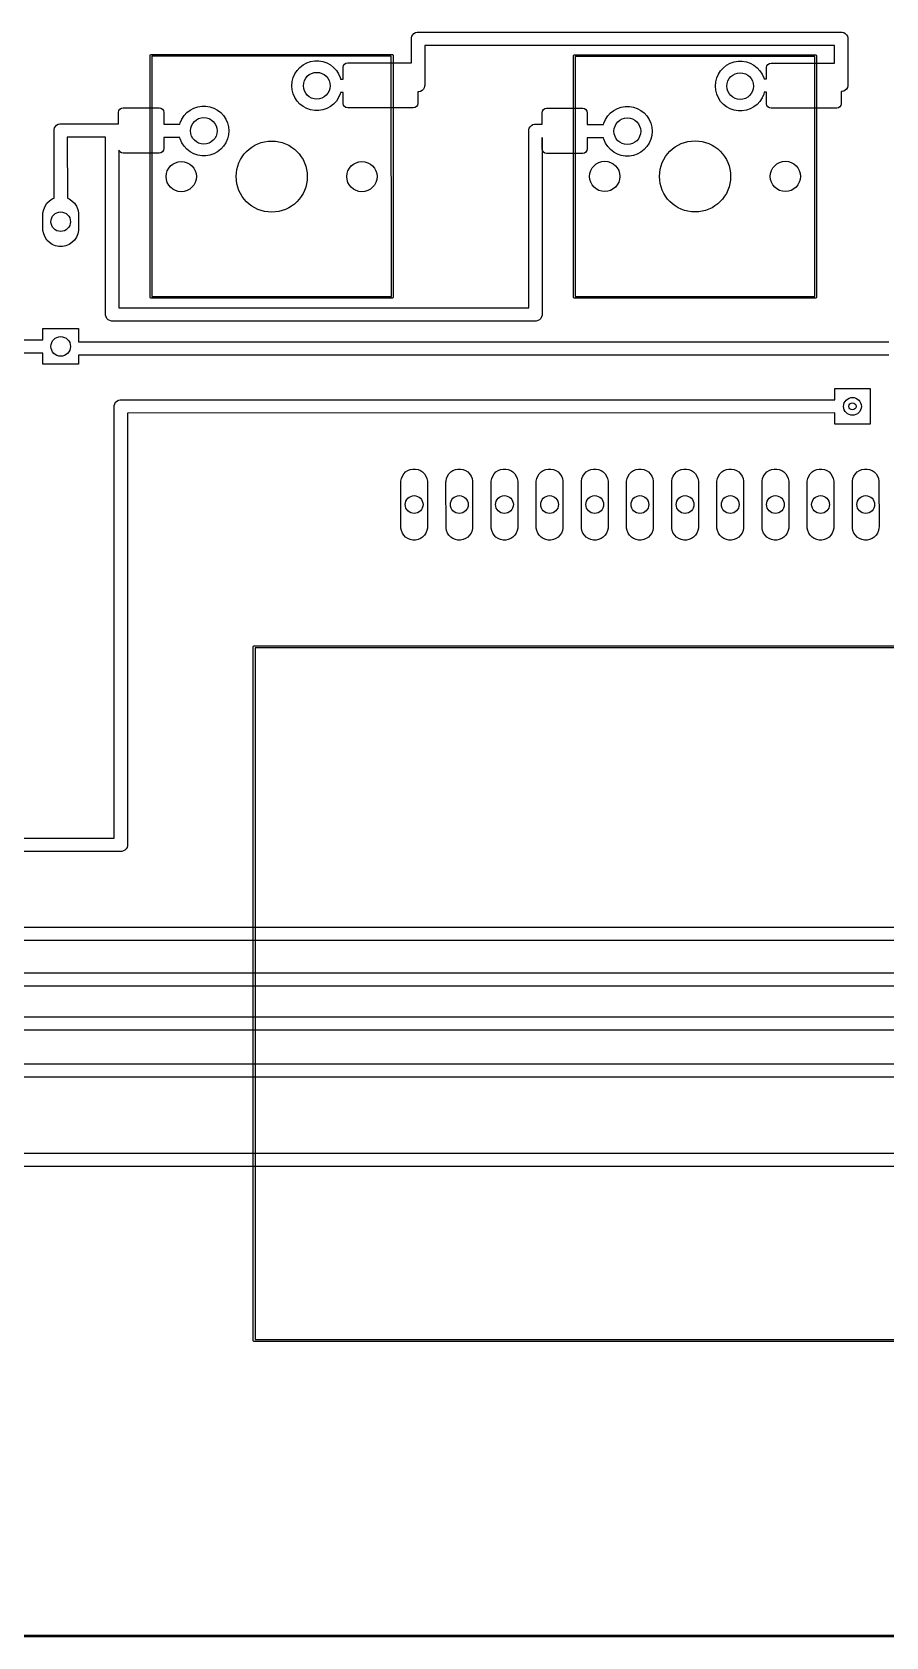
# Model space of a CAD drawing. Extents: x 12 to 499, y -206 to -17.
# Drawn here: x 197.7 to 245.7, y -206.3 to -116.1 of the extents above; entities that cross this region are included whole.
import ezdxf

# ---------------------------------------------------------------- set-up
doc = ezdxf.new("R2010")
doc.units = 0
doc.layers.add('BLACK', color=7, linetype='CONTINUOUS')

msp = doc.modelspace()

# ---------------------------------------------------------------- linework, layer by layer
at = {"layer": 'BLACK', "linetype": 'CONTINUOUS'}
for p, q in [((219.034266, -116.441053), (219.059603, -116.346494)), ((219.059603, -116.346494), (219.10855, -116.261714)), ((219.10855, -116.261714), (219.177772, -116.192492)), ((219.177772, -116.192492), (219.262552, -116.143545)), ((219.262552, -116.143545), (219.357111, -116.118208)), ((219.357111, -116.118208), (243.206058, -116.115)), ((243.206058, -116.115), (243.255005, -116.118208)), ((243.255005, -116.118208), (243.349564, -116.143545)), ((243.349564, -116.143545), (243.434344, -116.192492)), ((243.434344, -116.192492), (243.503566, -116.261714)), ((243.503566, -116.261714), (243.552513, -116.346494)), ((243.552513, -116.346494), (243.57785, -116.441053)), ((219.031058, -116.49), (219.034266, -116.441053)), ((219.032977, -117.835004), (219.031058, -116.49)), ((242.831508, -116.861848), (219.778454, -116.864949)), ((219.778454, -116.864949), (219.781058, -118.69)), ((242.832711, -117.855004), (242.831508, -116.861848)), ((243.57785, -116.441053), (243.581058, -119.09)), ((204.3323, -117.425004), (204.336106, -117.40587)), ((204.336106, -131.044138), (204.3323, -117.425004)), ((204.336106, -117.40587), (204.363166, -117.37881)), ((204.363166, -117.37881), (217.9523, -117.375004)), ((217.902312, -117.471217), (204.428513, -117.474991)), ((204.428513, -117.474991), (204.432287, -130.97879)), ((212.602503, -118.270106), (212.759106, -118.099991)), ((212.759106, -118.099991), (212.941573, -117.957971)), ((212.941573, -117.957971), (213.144926, -117.847921)), ((213.144926, -117.847921), (213.36362, -117.772844)), ((213.36362, -117.772844), (213.591689, -117.734786)), ((213.591689, -117.734786), (213.822911, -117.734786)), ((213.822911, -117.734786), (214.05098, -117.772844)), ((214.05098, -117.772844), (214.269674, -117.847921)), ((214.269674, -117.847921), (214.473027, -117.957971)), ((214.473027, -117.957971), (214.655494, -118.099991)), ((214.655494, -118.099991), (214.812097, -118.270106)), ((215.1933, -118.089004), (215.212635, -117.991802)), ((215.1933, -118.756847), (215.1933, -118.089004)), ((215.212635, -117.991802), (215.267695, -117.909399)), ((215.267695, -117.909399), (215.350098, -117.854339)), ((215.350098, -117.854339), (215.4473, -117.835004)), ((215.4473, -117.835004), (219.032977, -117.835004)), ((217.906086, -130.975016), (217.902312, -117.471217)), ((217.9523, -117.375004), (217.971434, -117.37881)), ((217.971434, -117.37881), (217.998494, -117.40587)), ((217.998494, -117.40587), (218.0023, -131.025004)), ((228.1523, -117.445004), (228.156106, -117.42587)), ((228.156106, -131.044138), (228.1523, -117.445004)), ((228.156106, -117.42587), (228.183166, -117.39881)), ((228.183166, -117.39881), (241.7723, -117.395004)), ((241.722312, -117.491217), (228.248513, -117.494991)), ((228.248513, -117.494991), (228.252287, -130.97879)), ((236.422503, -118.290106), (236.579106, -118.119991)), ((236.579106, -118.119991), (236.761573, -117.977971)), ((236.761573, -117.977971), (236.964926, -117.867921)), ((236.964926, -117.867921), (237.18362, -117.792844)), ((237.18362, -117.792844), (237.411689, -117.754786)), ((237.411689, -117.754786), (237.642911, -117.754786)), ((237.642911, -117.754786), (237.87098, -117.792844)), ((237.87098, -117.792844), (238.089674, -117.867921)), ((238.089674, -117.867921), (238.293027, -117.977971)), ((238.293027, -117.977971), (238.475494, -118.119991)), ((238.475494, -118.119991), (238.632097, -118.290106)), ((239.0133, -118.109004), (239.032635, -118.011802)), ((239.0133, -118.75187), (239.0133, -118.109004)), ((239.032635, -118.011802), (239.087695, -117.929399)), ((239.087695, -117.929399), (239.170098, -117.874339)), ((239.170098, -117.874339), (239.2673, -117.855004)), ((239.2673, -117.855004), (242.832711, -117.855004)), ((241.726086, -130.975016), (241.722312, -117.491217)), ((241.7723, -117.395004), (241.791434, -117.39881)), ((241.791434, -117.39881), (241.818494, -117.42587)), ((241.818494, -117.42587), (241.8223, -131.025004)), ((212.3073, -119.130004), (212.326394, -118.899572)), ((212.326394, -118.899572), (212.383156, -118.675425)), ((212.383156, -118.675425), (212.476037, -118.463678)), ((212.476037, -118.463678), (212.602503, -118.270106)), ((214.812097, -118.270106), (214.938563, -118.463678)), ((214.938563, -118.463678), (215.031444, -118.675425)), ((215.031444, -118.675425), (215.052094, -118.756973)), ((215.052094, -118.756973), (215.1933, -118.756847)), ((219.781058, -119.105004), (219.77785, -119.153951)), ((219.781058, -118.69), (219.778462, -118.729604)), ((219.778462, -118.729604), (219.781058, -119.105004)), ((236.1273, -119.150004), (236.146394, -118.919572)), ((236.146394, -118.919572), (236.203156, -118.695425)), ((236.203156, -118.695425), (236.296037, -118.483678)), ((236.296037, -118.483678), (236.422503, -118.290106)), ((238.632097, -118.290106), (238.758563, -118.483678)), ((238.758563, -118.483678), (238.851444, -118.695425)), ((238.851444, -118.695425), (238.865771, -118.752001)), ((238.865771, -118.752001), (239.0133, -118.75187)), ((243.581058, -119.09), (243.57785, -119.138947)), ((212.326394, -119.360436), (212.3073, -119.130004)), ((212.383156, -119.584583), (212.326394, -119.360436)), ((212.476037, -119.79633), (212.383156, -119.584583)), ((212.602503, -119.989902), (212.476037, -119.79633)), ((212.759106, -120.160017), (212.602503, -119.989902)), ((214.812097, -119.989902), (214.655494, -120.160017)), ((214.938563, -119.79633), (214.812097, -119.989902)), ((215.031444, -119.584583), (214.938563, -119.79633)), ((215.051898, -119.503809), (215.031444, -119.584583)), ((215.1933, -119.503683), (215.051898, -119.503809)), ((215.1933, -120.121004), (215.1933, -119.503683)), ((219.455005, -119.476796), (219.3933, -119.476796)), ((219.3933, -119.476796), (219.3933, -120.121004)), ((219.549564, -119.451459), (219.455005, -119.476796)), ((219.634344, -119.402512), (219.549564, -119.451459)), ((219.703566, -119.33329), (219.634344, -119.402512)), ((219.752513, -119.24851), (219.703566, -119.33329)), ((219.77785, -119.153951), (219.752513, -119.24851)), ((236.146394, -119.380436), (236.1273, -119.150004)), ((236.203156, -119.604583), (236.146394, -119.380436)), ((236.296037, -119.81633), (236.203156, -119.604583)), ((236.422503, -120.009902), (236.296037, -119.81633)), ((236.579106, -120.180017), (236.422503, -120.009902)), ((238.632097, -120.009902), (238.475494, -120.180017)), ((238.758563, -119.81633), (238.632097, -120.009902)), ((238.851444, -119.604583), (238.758563, -119.81633)), ((238.878225, -119.498825), (238.851444, -119.604583)), ((239.0133, -119.498705), (238.878225, -119.498825)), ((239.0133, -120.141004), (239.0133, -119.498705)), ((243.255005, -119.461792), (243.2133, -119.461854)), ((243.2133, -119.461854), (243.2133, -120.141004)), ((243.349564, -119.436455), (243.255005, -119.461792)), ((243.434344, -119.387508), (243.349564, -119.436455)), ((243.503566, -119.318286), (243.434344, -119.387508)), ((243.552513, -119.233506), (243.503566, -119.318286)), ((243.57785, -119.138947), (243.552513, -119.233506)), ((202.5613, -120.629004), (202.580635, -120.531802)), ((202.5613, -121.272437), (202.5613, -120.629004)), ((202.580635, -120.531802), (202.635695, -120.449399)), ((202.635695, -120.449399), (202.718098, -120.394339)), ((202.718098, -120.394339), (202.8153, -120.375004)), ((202.8153, -120.375004), (204.8473, -120.375004)), ((204.8473, -120.375004), (204.944502, -120.394339)), ((204.944502, -120.394339), (205.026905, -120.449399)), ((205.026905, -120.449399), (205.081965, -120.531802)), ((205.081965, -120.531802), (205.1013, -120.629004)), ((205.1013, -120.629004), (205.1013, -121.297042)), ((206.126037, -121.003678), (206.252503, -120.810106)), ((206.252503, -120.810106), (206.409106, -120.639991)), ((206.409106, -120.639991), (206.591573, -120.497971)), ((206.591573, -120.497971), (206.794926, -120.387921)), ((206.794926, -120.387921), (207.01362, -120.312844)), ((207.01362, -120.312844), (207.241689, -120.274786)), ((207.241689, -120.274786), (207.472911, -120.274786)), ((207.472911, -120.274786), (207.70098, -120.312844)), ((207.70098, -120.312844), (207.919674, -120.387921)), ((207.919674, -120.387921), (208.123027, -120.497971)), ((208.123027, -120.497971), (208.305494, -120.639991)), ((208.305494, -120.639991), (208.462097, -120.810106)), ((208.462097, -120.810106), (208.588563, -121.003678)), ((212.941573, -120.302037), (212.759106, -120.160017)), ((213.144926, -120.412087), (212.941573, -120.302037)), ((213.36362, -120.487164), (213.144926, -120.412087)), ((213.591689, -120.525222), (213.36362, -120.487164)), ((213.822911, -120.525222), (213.591689, -120.525222)), ((214.05098, -120.487164), (213.822911, -120.525222)), ((214.269674, -120.412087), (214.05098, -120.487164)), ((214.473027, -120.302037), (214.269674, -120.412087)), ((214.655494, -120.160017), (214.473027, -120.302037)), ((215.212635, -120.218206), (215.1933, -120.121004)), ((215.267695, -120.300609), (215.212635, -120.218206)), ((215.350098, -120.355669), (215.267695, -120.300609)), ((215.4473, -120.375004), (215.350098, -120.355669)), ((219.1393, -120.375004), (215.4473, -120.375004)), ((219.236502, -120.355669), (219.1393, -120.375004)), ((219.318905, -120.300609), (219.236502, -120.355669)), ((219.373965, -120.218206), (219.318905, -120.300609)), ((219.3933, -120.121004), (219.373965, -120.218206)), ((226.3813, -120.649004), (226.400635, -120.551802)), ((226.3813, -121.292408), (226.3813, -120.649004)), ((226.400635, -120.551802), (226.455695, -120.469399)), ((226.455695, -120.469399), (226.538098, -120.414339)), ((226.538098, -120.414339), (226.6353, -120.395004)), ((226.6353, -120.395004), (228.6673, -120.395004)), ((228.6673, -120.395004), (228.764502, -120.414339)), ((228.764502, -120.414339), (228.846905, -120.469399)), ((228.846905, -120.469399), (228.901965, -120.551802)), ((228.901965, -120.551802), (228.9213, -120.649004)), ((228.9213, -120.649004), (228.9213, -121.317028)), ((229.946037, -121.023678), (230.072503, -120.830106)), ((230.072503, -120.830106), (230.229106, -120.659991)), ((230.229106, -120.659991), (230.411573, -120.517971)), ((230.411573, -120.517971), (230.614926, -120.407921)), ((230.614926, -120.407921), (230.83362, -120.332844)), ((230.83362, -120.332844), (231.061689, -120.294786)), ((231.061689, -120.294786), (231.292911, -120.294786)), ((231.292911, -120.294786), (231.52098, -120.332844)), ((231.52098, -120.332844), (231.739674, -120.407921)), ((231.739674, -120.407921), (231.943027, -120.517971)), ((231.943027, -120.517971), (232.125494, -120.659991)), ((232.125494, -120.659991), (232.282097, -120.830106)), ((232.282097, -120.830106), (232.408563, -121.023678)), ((236.761573, -120.322037), (236.579106, -120.180017)), ((236.964926, -120.432087), (236.761573, -120.322037)), ((237.18362, -120.507164), (236.964926, -120.432087)), ((237.411689, -120.545222), (237.18362, -120.507164)), ((237.642911, -120.545222), (237.411689, -120.545222)), ((237.87098, -120.507164), (237.642911, -120.545222)), ((238.089674, -120.432087), (237.87098, -120.507164)), ((238.293027, -120.322037), (238.089674, -120.432087)), ((238.475494, -120.180017), (238.293027, -120.322037)), ((239.032635, -120.238206), (239.0133, -120.141004)), ((239.087695, -120.320609), (239.032635, -120.238206)), ((239.170098, -120.375669), (239.087695, -120.320609)), ((239.2673, -120.395004), (239.170098, -120.375669)), ((242.9593, -120.395004), (239.2673, -120.395004)), ((243.056502, -120.375669), (242.9593, -120.395004)), ((243.138905, -120.320609), (243.056502, -120.375669)), ((243.193965, -120.238206), (243.138905, -120.320609)), ((243.2133, -120.141004), (243.193965, -120.238206)), ((198.931058, -121.645004), (198.934266, -121.596057)), ((198.933416, -125.452173), (198.931058, -121.645004)), ((198.934266, -121.596057), (198.959603, -121.501498)), ((198.959603, -121.501498), (199.00855, -121.416718)), ((199.00855, -121.416718), (199.077772, -121.347496)), ((199.077772, -121.347496), (199.162552, -121.298549)), ((199.162552, -121.298549), (199.257111, -121.273212)), ((199.257111, -121.273212), (202.206058, -121.270004)), ((202.206058, -121.270004), (202.252224, -121.273029)), ((202.252224, -121.273029), (202.5613, -121.272437)), ((205.1013, -121.297042), (206.012696, -121.296219)), ((206.012696, -121.296219), (206.033156, -121.215425)), ((206.033156, -121.215425), (206.126037, -121.003678)), ((208.588563, -121.003678), (208.681444, -121.215425)), ((208.681444, -121.215425), (208.738206, -121.439572)), ((208.738206, -121.439572), (208.7573, -121.670004)), ((208.7573, -121.670004), (208.738206, -121.900436)), ((225.631058, -121.665004), (225.634266, -121.616057)), ((225.634134, -131.61505), (225.631058, -121.665004)), ((225.634266, -121.616057), (225.659603, -121.521498)), ((225.659603, -121.521498), (225.70855, -121.436718)), ((225.70855, -121.436718), (225.777772, -121.367496)), ((225.777772, -121.367496), (225.862552, -121.318549)), ((225.862552, -121.318549), (225.957111, -121.293212)), ((225.957111, -121.293212), (226.3813, -121.292408)), ((228.9213, -121.317028), (229.832698, -121.31621)), ((229.832698, -121.31621), (229.853156, -121.235425)), ((229.853156, -121.235425), (229.946037, -121.023678)), ((232.408563, -121.023678), (232.501444, -121.235425)), ((232.501444, -121.235425), (232.558206, -121.459572)), ((232.558206, -121.459572), (232.5773, -121.690004)), ((232.5773, -121.690004), (232.558206, -121.920436)), ((201.831172, -122.017257), (199.678112, -122.019599)), ((199.678112, -122.019599), (199.680238, -125.45281)), ((201.834266, -132.038947), (201.831172, -122.017257)), ((205.1013, -122.661004), (205.081965, -122.758206)), ((206.01251, -122.043055), (205.1013, -122.043878)), ((205.1013, -122.043878), (205.1013, -122.661004)), ((206.033156, -122.124583), (206.01251, -122.043055)), ((206.126037, -122.33633), (206.033156, -122.124583)), ((206.252503, -122.529902), (206.126037, -122.33633)), ((206.409106, -122.700017), (206.252503, -122.529902)), ((206.591573, -122.842037), (206.409106, -122.700017)), ((208.305494, -122.700017), (208.123027, -122.842037)), ((208.462097, -122.529902), (208.305494, -122.700017)), ((208.588563, -122.33633), (208.462097, -122.529902)), ((208.681444, -122.124583), (208.588563, -122.33633)), ((208.738206, -121.900436), (208.681444, -122.124583)), ((226.3813, -122.039293), (226.37798, -122.039299)), ((226.37798, -122.039299), (226.381058, -131.99)), ((226.3813, -122.681004), (226.3813, -122.039293)), ((226.400635, -122.778206), (226.3813, -122.681004)), ((228.9213, -122.681004), (228.901965, -122.778206)), ((229.832508, -122.063046), (228.9213, -122.063864)), ((228.9213, -122.063864), (228.9213, -122.681004)), ((229.853156, -122.144583), (229.832508, -122.063046)), ((229.946037, -122.35633), (229.853156, -122.144583)), ((230.072503, -122.549902), (229.946037, -122.35633)), ((230.229106, -122.720017), (230.072503, -122.549902)), ((232.282097, -122.549902), (232.125494, -122.720017)), ((232.408563, -122.35633), (232.282097, -122.549902)), ((232.501444, -122.144583), (232.408563, -122.35633)), ((232.558206, -121.920436), (232.501444, -122.144583)), ((202.580635, -122.758206), (202.578204, -122.745989)), ((202.578204, -122.745989), (202.580943, -131.61815)), ((202.635695, -122.840609), (202.580635, -122.758206)), ((202.718098, -122.895669), (202.635695, -122.840609)), ((202.8153, -122.915004), (202.718098, -122.895669)), ((204.8473, -122.915004), (202.8153, -122.915004)), ((204.944502, -122.895669), (204.8473, -122.915004)), ((205.026905, -122.840609), (204.944502, -122.895669)), ((205.081965, -122.758206), (205.026905, -122.840609)), ((206.794926, -122.952087), (206.591573, -122.842037)), ((207.01362, -123.027164), (206.794926, -122.952087)), ((207.241689, -123.065222), (207.01362, -123.027164)), ((207.472911, -123.065222), (207.241689, -123.065222)), ((207.70098, -123.027164), (207.472911, -123.065222)), ((207.919674, -122.952087), (207.70098, -123.027164)), ((208.123027, -122.842037), (207.919674, -122.952087)), ((226.455695, -122.860609), (226.400635, -122.778206)), ((226.538098, -122.915669), (226.455695, -122.860609)), ((226.6353, -122.935004), (226.538098, -122.915669)), ((228.6673, -122.935004), (226.6353, -122.935004)), ((228.764502, -122.915669), (228.6673, -122.935004)), ((228.846905, -122.860609), (228.764502, -122.915669)), ((228.901965, -122.778206), (228.846905, -122.860609)), ((230.411573, -122.862037), (230.229106, -122.720017)), ((230.614926, -122.972087), (230.411573, -122.862037)), ((230.83362, -123.047164), (230.614926, -122.972087)), ((231.061689, -123.085222), (230.83362, -123.047164)), ((231.292911, -123.085222), (231.061689, -123.085222)), ((231.52098, -123.047164), (231.292911, -123.085222)), ((231.739674, -122.972087), (231.52098, -123.047164)), ((231.943027, -122.862037), (231.739674, -122.972087)), ((232.125494, -122.720017), (231.943027, -122.862037)), ((198.306058, -126.375), (198.310873, -126.276983)), ((198.310873, -126.276983), (198.349118, -126.084715)), ((198.349118, -126.084715), (198.424137, -125.903603)), ((198.424137, -125.903603), (198.533048, -125.740607)), ((198.533048, -125.740607), (198.671665, -125.60199)), ((198.671665, -125.60199), (198.834661, -125.493079)), ((198.834661, -125.493079), (198.933416, -125.452173)), ((199.680238, -125.45281), (199.777455, -125.493079)), ((199.777455, -125.493079), (199.940451, -125.60199)), ((199.940451, -125.60199), (200.079068, -125.740607)), ((200.079068, -125.740607), (200.187979, -125.903603)), ((200.187979, -125.903603), (200.262998, -126.084715)), ((200.262998, -126.084715), (200.301243, -126.276983)), ((200.301243, -126.276983), (200.306058, -127.175)), ((198.310873, -127.273017), (198.306058, -126.375)), ((200.306058, -127.175), (200.301243, -127.273017)), ((198.349118, -127.465285), (198.310873, -127.273017)), ((198.424137, -127.646397), (198.349118, -127.465285)), ((198.533048, -127.809393), (198.424137, -127.646397)), ((198.671665, -127.94801), (198.533048, -127.809393)), ((198.834661, -128.056921), (198.671665, -127.94801)), ((199.015773, -128.13194), (198.834661, -128.056921)), ((199.208041, -128.170185), (199.015773, -128.13194)), ((199.596343, -128.13194), (199.404075, -128.170185)), ((199.777455, -128.056921), (199.596343, -128.13194)), ((199.940451, -127.94801), (199.777455, -128.056921)), ((200.079068, -127.809393), (199.940451, -127.94801)), ((200.187979, -127.646397), (200.079068, -127.809393)), ((200.262998, -127.465285), (200.187979, -127.646397)), ((200.301243, -127.273017), (200.262998, -127.465285)), ((199.404075, -128.170185), (199.208041, -128.170185)), ((202.580943, -131.61815), (225.634134, -131.61505)), ((204.363166, -131.071198), (204.336106, -131.044138)), ((204.3823, -131.075004), (204.363166, -131.071198)), ((217.971434, -131.071198), (204.3823, -131.075004)), ((204.432287, -130.97879), (217.906086, -130.975016)), ((217.998494, -131.044138), (217.971434, -131.071198)), ((218.0023, -131.025004), (217.998494, -131.044138)), ((228.183166, -131.071198), (228.156106, -131.044138)), ((228.2023, -131.075004), (228.183166, -131.071198)), ((241.791434, -131.071198), (228.2023, -131.075004)), ((228.252287, -130.97879), (241.726086, -130.975016)), ((241.818494, -131.044138), (241.791434, -131.071198)), ((241.8223, -131.025004), (241.818494, -131.044138)), ((201.859603, -132.133506), (201.834266, -132.038947)), ((201.90855, -132.218286), (201.859603, -132.133506)), ((201.977772, -132.287508), (201.90855, -132.218286)), ((202.062552, -132.336455), (201.977772, -132.287508)), ((202.157111, -132.361792), (202.062552, -132.336455)), ((202.206058, -132.365), (202.157111, -132.361792)), ((226.055005, -132.361792), (202.206058, -132.365)), ((226.149564, -132.336455), (226.055005, -132.361792)), ((226.234344, -132.287508), (226.149564, -132.336455)), ((226.303566, -132.218286), (226.234344, -132.287508)), ((226.352513, -132.133506), (226.303566, -132.218286)), ((226.37785, -132.038947), (226.352513, -132.133506)), ((226.381058, -131.99), (226.37785, -132.038947)), ((177.046058, -133.418063), (198.306058, -133.415137)), ((198.306058, -133.415137), (198.306058, -132.79)), ((198.306058, -132.79), (200.306058, -132.79)), ((200.306058, -132.79), (200.306058, -133.528135)), ((200.306058, -133.528135), (245.506058, -133.525)), ((245.506058, -133.525), (245.554908, -133.528201)), ((245.554908, -133.528201), (245.888, -133.52818)), ((198.306058, -134.161936), (177.046058, -134.164862)), ((198.306058, -134.79), (198.306058, -134.161936)), ((245.457214, -134.271798), (200.306058, -134.27493)), ((200.306058, -134.27493), (200.306058, -134.79)), ((245.506058, -134.275), (245.457214, -134.271798)), ((245.888, -134.274975), (245.506058, -134.275)), ((200.306058, -134.79), (198.306058, -134.79)), ((242.84, -136.785077), (242.84, -136.16)), ((242.84, -136.16), (244.84, -136.16)), ((244.84, -136.16), (244.84, -138.16)), ((202.317, -137.16), (202.320208, -137.111053)), ((202.320208, -137.111053), (202.345545, -137.016494)), ((202.345545, -137.016494), (202.394492, -136.931714)), ((202.394492, -136.931714), (202.463714, -136.862492)), ((202.463714, -136.862492), (202.548494, -136.813545)), ((202.548494, -136.813545), (202.643053, -136.788208)), ((202.643053, -136.788208), (242.84, -136.785077)), ((202.320152, -161.438371), (202.317, -137.16)), ((242.84, -137.531873), (203.063847, -137.534971)), ((203.063847, -137.534971), (203.067, -161.813361)), ((242.84, -138.16), (242.84, -137.531873)), ((244.84, -138.16), (242.84, -138.16)), ((218.831694, -140.767795), (218.967631, -140.711488)), ((218.967631, -140.711488), (219.111941, -140.682783)), ((219.111941, -140.682783), (219.259079, -140.682783)), ((219.259079, -140.682783), (219.403389, -140.711488)), ((219.403389, -140.711488), (219.539326, -140.767795)), ((221.371694, -140.767795), (221.507631, -140.711488)), ((221.507631, -140.711488), (221.651941, -140.682783)), ((221.651941, -140.682783), (221.799079, -140.682783)), ((221.799079, -140.682783), (221.943389, -140.711488)), ((221.943389, -140.711488), (222.079326, -140.767795)), ((223.911694, -140.767795), (224.047631, -140.711488)), ((224.047631, -140.711488), (224.191941, -140.682783)), ((224.191941, -140.682783), (224.339079, -140.682783)), ((224.339079, -140.682783), (224.483389, -140.711488)), ((224.483389, -140.711488), (224.619326, -140.767795)), ((226.451694, -140.767795), (226.587631, -140.711488)), ((226.587631, -140.711488), (226.731941, -140.682783)), ((226.731941, -140.682783), (226.879079, -140.682783)), ((226.879079, -140.682783), (227.023389, -140.711488)), ((227.023389, -140.711488), (227.159326, -140.767795)), ((228.991694, -140.767795), (229.127631, -140.711488)), ((229.127631, -140.711488), (229.271941, -140.682783)), ((229.271941, -140.682783), (229.419079, -140.682783)), ((229.419079, -140.682783), (229.563389, -140.711488)), ((229.563389, -140.711488), (229.699326, -140.767795)), ((231.531694, -140.767795), (231.667631, -140.711488)), ((231.667631, -140.711488), (231.811941, -140.682783)), ((231.811941, -140.682783), (231.959079, -140.682783)), ((231.959079, -140.682783), (232.103389, -140.711488)), ((232.103389, -140.711488), (232.239326, -140.767795)), ((234.071694, -140.767795), (234.207631, -140.711488)), ((234.207631, -140.711488), (234.351941, -140.682783)), ((234.351941, -140.682783), (234.499079, -140.682783)), ((234.499079, -140.682783), (234.643389, -140.711488)), ((234.643389, -140.711488), (234.779326, -140.767795)), ((236.611694, -140.767795), (236.747631, -140.711488)), ((236.747631, -140.711488), (236.891941, -140.682783)), ((236.891941, -140.682783), (237.039079, -140.682783)), ((237.039079, -140.682783), (237.183389, -140.711488)), ((237.183389, -140.711488), (237.319326, -140.767795)), ((239.151694, -140.767795), (239.287631, -140.711488)), ((239.287631, -140.711488), (239.431941, -140.682783)), ((239.431941, -140.682783), (239.579079, -140.682783)), ((239.579079, -140.682783), (239.723389, -140.711488)), ((239.723389, -140.711488), (239.859326, -140.767795)), ((241.691694, -140.767795), (241.827631, -140.711488)), ((241.827631, -140.711488), (241.971941, -140.682783)), ((241.971941, -140.682783), (242.119079, -140.682783)), ((242.119079, -140.682783), (242.263389, -140.711488)), ((242.263389, -140.711488), (242.399326, -140.767795)), ((244.231694, -140.767795), (244.367631, -140.711488)), ((244.367631, -140.711488), (244.511941, -140.682783)), ((244.511941, -140.682783), (244.659079, -140.682783)), ((244.659079, -140.682783), (244.803389, -140.711488)), ((244.803389, -140.711488), (244.939326, -140.767795)), ((218.43494, -141.429739), (218.438554, -141.35617)), ((218.438554, -144.002668), (218.43494, -141.429739)), ((218.438554, -141.35617), (218.467259, -141.21186)), ((218.467259, -141.21186), (218.523566, -141.075923)), ((218.523566, -141.075923), (218.605312, -140.953582)), ((218.605312, -140.953582), (218.709353, -140.849541)), ((218.709353, -140.849541), (218.831694, -140.767795)), ((219.539326, -140.767795), (219.661667, -140.849541)), ((219.661667, -140.849541), (219.765708, -140.953582)), ((219.765708, -140.953582), (219.847454, -141.075923)), ((219.847454, -141.075923), (219.903761, -141.21186)), ((219.903761, -141.21186), (219.932466, -141.35617)), ((219.932466, -141.35617), (219.93608, -143.929099)), ((220.97494, -141.429739), (220.978554, -141.35617)), ((220.978554, -144.002668), (220.97494, -141.429739)), ((220.978554, -141.35617), (221.007259, -141.21186)), ((221.007259, -141.21186), (221.063566, -141.075923)), ((221.063566, -141.075923), (221.145312, -140.953582)), ((221.145312, -140.953582), (221.249353, -140.849541)), ((221.249353, -140.849541), (221.371694, -140.767795)), ((222.079326, -140.767795), (222.201667, -140.849541)), ((222.201667, -140.849541), (222.305708, -140.953582)), ((222.305708, -140.953582), (222.387454, -141.075923)), ((222.387454, -141.075923), (222.443761, -141.21186)), ((222.443761, -141.21186), (222.472466, -141.35617)), ((222.472466, -141.35617), (222.47608, -143.929099)), ((223.51494, -141.429739), (223.518554, -141.35617)), ((223.518554, -144.002668), (223.51494, -141.429739)), ((223.518554, -141.35617), (223.547259, -141.21186)), ((223.547259, -141.21186), (223.603566, -141.075923)), ((223.603566, -141.075923), (223.685312, -140.953582)), ((223.685312, -140.953582), (223.789353, -140.849541)), ((223.789353, -140.849541), (223.911694, -140.767795)), ((224.619326, -140.767795), (224.741667, -140.849541)), ((224.741667, -140.849541), (224.845708, -140.953582)), ((224.845708, -140.953582), (224.927454, -141.075923)), ((224.927454, -141.075923), (224.983761, -141.21186)), ((224.983761, -141.21186), (225.012466, -141.35617)), ((225.012466, -141.35617), (225.01608, -143.929099)), ((226.05494, -141.429739), (226.058554, -141.35617)), ((226.058554, -144.002668), (226.05494, -141.429739)), ((226.058554, -141.35617), (226.087259, -141.21186)), ((226.087259, -141.21186), (226.143566, -141.075923)), ((226.143566, -141.075923), (226.225312, -140.953582)), ((226.225312, -140.953582), (226.329353, -140.849541)), ((226.329353, -140.849541), (226.451694, -140.767795)), ((227.159326, -140.767795), (227.281667, -140.849541)), ((227.281667, -140.849541), (227.385708, -140.953582)), ((227.385708, -140.953582), (227.467454, -141.075923)), ((227.467454, -141.075923), (227.523761, -141.21186)), ((227.523761, -141.21186), (227.552466, -141.35617)), ((227.552466, -141.35617), (227.55608, -143.929099)), ((228.59494, -141.429739), (228.598554, -141.35617)), ((228.598554, -144.002668), (228.59494, -141.429739)), ((228.598554, -141.35617), (228.627259, -141.21186)), ((228.627259, -141.21186), (228.683566, -141.075923)), ((228.683566, -141.075923), (228.765312, -140.953582)), ((228.765312, -140.953582), (228.869353, -140.849541)), ((228.869353, -140.849541), (228.991694, -140.767795)), ((229.699326, -140.767795), (229.821667, -140.849541)), ((229.821667, -140.849541), (229.925708, -140.953582)), ((229.925708, -140.953582), (230.007454, -141.075923)), ((230.007454, -141.075923), (230.063761, -141.21186)), ((230.063761, -141.21186), (230.092466, -141.35617)), ((230.092466, -141.35617), (230.09608, -143.929099)), ((231.13494, -141.429739), (231.138554, -141.35617)), ((231.138554, -144.002668), (231.13494, -141.429739)), ((231.138554, -141.35617), (231.167259, -141.21186)), ((231.167259, -141.21186), (231.223566, -141.075923)), ((231.223566, -141.075923), (231.305312, -140.953582)), ((231.305312, -140.953582), (231.409353, -140.849541)), ((231.409353, -140.849541), (231.531694, -140.767795)), ((232.239326, -140.767795), (232.361667, -140.849541)), ((232.361667, -140.849541), (232.465708, -140.953582)), ((232.465708, -140.953582), (232.547454, -141.075923)), ((232.547454, -141.075923), (232.603761, -141.21186)), ((232.603761, -141.21186), (232.632466, -141.35617)), ((232.632466, -141.35617), (232.63608, -143.929099)), ((233.67494, -141.429739), (233.678554, -141.35617)), ((233.678554, -144.002668), (233.67494, -141.429739)), ((233.678554, -141.35617), (233.707259, -141.21186)), ((233.707259, -141.21186), (233.763566, -141.075923)), ((233.763566, -141.075923), (233.845312, -140.953582)), ((233.845312, -140.953582), (233.949353, -140.849541)), ((233.949353, -140.849541), (234.071694, -140.767795)), ((234.779326, -140.767795), (234.901667, -140.849541)), ((234.901667, -140.849541), (235.005708, -140.953582)), ((235.005708, -140.953582), (235.087454, -141.075923)), ((235.087454, -141.075923), (235.143761, -141.21186)), ((235.143761, -141.21186), (235.172466, -141.35617)), ((235.172466, -141.35617), (235.17608, -143.929099)), ((236.21494, -141.429739), (236.218554, -141.35617)), ((236.218554, -144.002668), (236.21494, -141.429739)), ((236.218554, -141.35617), (236.247259, -141.21186)), ((236.247259, -141.21186), (236.303566, -141.075923)), ((236.303566, -141.075923), (236.385312, -140.953582)), ((236.385312, -140.953582), (236.489353, -140.849541)), ((236.489353, -140.849541), (236.611694, -140.767795)), ((237.319326, -140.767795), (237.441667, -140.849541)), ((237.441667, -140.849541), (237.545708, -140.953582)), ((237.545708, -140.953582), (237.627454, -141.075923)), ((237.627454, -141.075923), (237.683761, -141.21186)), ((237.683761, -141.21186), (237.712466, -141.35617)), ((237.712466, -141.35617), (237.71608, -143.929099)), ((238.75494, -141.429739), (238.758554, -141.35617)), ((238.758554, -144.002668), (238.75494, -141.429739)), ((238.758554, -141.35617), (238.787259, -141.21186)), ((238.787259, -141.21186), (238.843566, -141.075923)), ((238.843566, -141.075923), (238.925312, -140.953582)), ((238.925312, -140.953582), (239.029353, -140.849541)), ((239.029353, -140.849541), (239.151694, -140.767795)), ((239.859326, -140.767795), (239.981667, -140.849541)), ((239.981667, -140.849541), (240.085708, -140.953582)), ((240.085708, -140.953582), (240.167454, -141.075923)), ((240.167454, -141.075923), (240.223761, -141.21186)), ((240.223761, -141.21186), (240.252466, -141.35617)), ((240.252466, -141.35617), (240.25608, -143.929099)), ((241.29494, -141.429739), (241.298554, -141.35617)), ((241.298554, -144.002668), (241.29494, -141.429739)), ((241.298554, -141.35617), (241.327259, -141.21186)), ((241.327259, -141.21186), (241.383566, -141.075923)), ((241.383566, -141.075923), (241.465312, -140.953582)), ((241.465312, -140.953582), (241.569353, -140.849541)), ((241.569353, -140.849541), (241.691694, -140.767795)), ((242.399326, -140.767795), (242.521667, -140.849541)), ((242.521667, -140.849541), (242.625708, -140.953582)), ((242.625708, -140.953582), (242.707454, -141.075923)), ((242.707454, -141.075923), (242.763761, -141.21186)), ((242.763761, -141.21186), (242.792466, -141.35617)), ((242.792466, -141.35617), (242.79608, -143.929099)), ((243.83494, -141.429739), (243.838554, -141.35617)), ((243.838554, -144.002668), (243.83494, -141.429739)), ((243.838554, -141.35617), (243.867259, -141.21186)), ((243.867259, -141.21186), (243.923566, -141.075923)), ((243.923566, -141.075923), (244.005312, -140.953582)), ((244.005312, -140.953582), (244.109353, -140.849541)), ((244.109353, -140.849541), (244.231694, -140.767795)), ((244.939326, -140.767795), (245.061667, -140.849541)), ((245.061667, -140.849541), (245.165708, -140.953582)), ((245.165708, -140.953582), (245.247454, -141.075923)), ((245.247454, -141.075923), (245.303761, -141.21186)), ((245.303761, -141.21186), (245.332466, -141.35617)), ((245.332466, -141.35617), (245.33608, -143.929099)), ((218.467259, -144.146978), (218.438554, -144.002668)), ((218.523566, -144.282915), (218.467259, -144.146978)), ((218.605312, -144.405256), (218.523566, -144.282915)), ((219.847454, -144.282915), (219.765708, -144.405256)), ((219.903761, -144.146978), (219.847454, -144.282915)), ((219.932466, -144.002668), (219.903761, -144.146978)), ((219.93608, -143.929099), (219.932466, -144.002668)), ((221.007259, -144.146978), (220.978554, -144.002668)), ((221.063566, -144.282915), (221.007259, -144.146978)), ((221.145312, -144.405256), (221.063566, -144.282915)), ((222.387454, -144.282915), (222.305708, -144.405256)), ((222.443761, -144.146978), (222.387454, -144.282915)), ((222.472466, -144.002668), (222.443761, -144.146978)), ((222.47608, -143.929099), (222.472466, -144.002668)), ((223.547259, -144.146978), (223.518554, -144.002668)), ((223.603566, -144.282915), (223.547259, -144.146978)), ((223.685312, -144.405256), (223.603566, -144.282915)), ((224.927454, -144.282915), (224.845708, -144.405256)), ((224.983761, -144.146978), (224.927454, -144.282915)), ((225.012466, -144.002668), (224.983761, -144.146978)), ((225.01608, -143.929099), (225.012466, -144.002668)), ((226.087259, -144.146978), (226.058554, -144.002668)), ((226.143566, -144.282915), (226.087259, -144.146978)), ((226.225312, -144.405256), (226.143566, -144.282915)), ((227.467454, -144.282915), (227.385708, -144.405256)), ((227.523761, -144.146978), (227.467454, -144.282915)), ((227.552466, -144.002668), (227.523761, -144.146978)), ((227.55608, -143.929099), (227.552466, -144.002668)), ((228.627259, -144.146978), (228.598554, -144.002668)), ((228.683566, -144.282915), (228.627259, -144.146978)), ((228.765312, -144.405256), (228.683566, -144.282915)), ((230.007454, -144.282915), (229.925708, -144.405256)), ((230.063761, -144.146978), (230.007454, -144.282915)), ((230.092466, -144.002668), (230.063761, -144.146978)), ((230.09608, -143.929099), (230.092466, -144.002668)), ((231.167259, -144.146978), (231.138554, -144.002668)), ((231.223566, -144.282915), (231.167259, -144.146978)), ((231.305312, -144.405256), (231.223566, -144.282915)), ((232.547454, -144.282915), (232.465708, -144.405256)), ((232.603761, -144.146978), (232.547454, -144.282915)), ((232.632466, -144.002668), (232.603761, -144.146978)), ((232.63608, -143.929099), (232.632466, -144.002668)), ((233.707259, -144.146978), (233.678554, -144.002668)), ((233.763566, -144.282915), (233.707259, -144.146978)), ((233.845312, -144.405256), (233.763566, -144.282915)), ((235.087454, -144.282915), (235.005708, -144.405256)), ((235.143761, -144.146978), (235.087454, -144.282915)), ((235.172466, -144.002668), (235.143761, -144.146978)), ((235.17608, -143.929099), (235.172466, -144.002668)), ((236.247259, -144.146978), (236.218554, -144.002668)), ((236.303566, -144.282915), (236.247259, -144.146978)), ((236.385312, -144.405256), (236.303566, -144.282915)), ((237.627454, -144.282915), (237.545708, -144.405256)), ((237.683761, -144.146978), (237.627454, -144.282915)), ((237.712466, -144.002668), (237.683761, -144.146978)), ((237.71608, -143.929099), (237.712466, -144.002668)), ((238.787259, -144.146978), (238.758554, -144.002668)), ((238.843566, -144.282915), (238.787259, -144.146978)), ((238.925312, -144.405256), (238.843566, -144.282915)), ((240.167454, -144.282915), (240.085708, -144.405256)), ((240.223761, -144.146978), (240.167454, -144.282915)), ((240.252466, -144.002668), (240.223761, -144.146978)), ((240.25608, -143.929099), (240.252466, -144.002668)), ((241.327259, -144.146978), (241.298554, -144.002668)), ((241.383566, -144.282915), (241.327259, -144.146978)), ((241.465312, -144.405256), (241.383566, -144.282915)), ((242.707454, -144.282915), (242.625708, -144.405256)), ((242.763761, -144.146978), (242.707454, -144.282915)), ((242.792466, -144.002668), (242.763761, -144.146978)), ((242.79608, -143.929099), (242.792466, -144.002668)), ((243.867259, -144.146978), (243.838554, -144.002668)), ((243.923566, -144.282915), (243.867259, -144.146978)), ((244.005312, -144.405256), (243.923566, -144.282915)), ((245.247454, -144.282915), (245.165708, -144.405256)), ((245.303761, -144.146978), (245.247454, -144.282915)), ((245.332466, -144.002668), (245.303761, -144.146978)), ((245.33608, -143.929099), (245.332466, -144.002668)), ((218.709353, -144.509297), (218.605312, -144.405256)), ((218.831694, -144.591043), (218.709353, -144.509297)), ((218.967631, -144.64735), (218.831694, -144.591043)), ((219.111941, -144.676055), (218.967631, -144.64735)), ((219.259079, -144.676055), (219.111941, -144.676055)), ((219.403389, -144.64735), (219.259079, -144.676055)), ((219.539326, -144.591043), (219.403389, -144.64735)), ((219.661667, -144.509297), (219.539326, -144.591043)), ((219.765708, -144.405256), (219.661667, -144.509297)), ((221.249353, -144.509297), (221.145312, -144.405256)), ((221.371694, -144.591043), (221.249353, -144.509297)), ((221.507631, -144.64735), (221.371694, -144.591043)), ((221.651941, -144.676055), (221.507631, -144.64735)), ((221.799079, -144.676055), (221.651941, -144.676055)), ((221.943389, -144.64735), (221.799079, -144.676055)), ((222.079326, -144.591043), (221.943389, -144.64735)), ((222.201667, -144.509297), (222.079326, -144.591043)), ((222.305708, -144.405256), (222.201667, -144.509297)), ((223.789353, -144.509297), (223.685312, -144.405256)), ((223.911694, -144.591043), (223.789353, -144.509297)), ((224.047631, -144.64735), (223.911694, -144.591043)), ((224.191941, -144.676055), (224.047631, -144.64735)), ((224.339079, -144.676055), (224.191941, -144.676055)), ((224.483389, -144.64735), (224.339079, -144.676055)), ((224.619326, -144.591043), (224.483389, -144.64735)), ((224.741667, -144.509297), (224.619326, -144.591043)), ((224.845708, -144.405256), (224.741667, -144.509297)), ((226.329353, -144.509297), (226.225312, -144.405256)), ((226.451694, -144.591043), (226.329353, -144.509297)), ((226.587631, -144.64735), (226.451694, -144.591043)), ((226.731941, -144.676055), (226.587631, -144.64735)), ((226.879079, -144.676055), (226.731941, -144.676055)), ((227.023389, -144.64735), (226.879079, -144.676055)), ((227.159326, -144.591043), (227.023389, -144.64735)), ((227.281667, -144.509297), (227.159326, -144.591043)), ((227.385708, -144.405256), (227.281667, -144.509297)), ((228.869353, -144.509297), (228.765312, -144.405256)), ((228.991694, -144.591043), (228.869353, -144.509297)), ((229.127631, -144.64735), (228.991694, -144.591043)), ((229.271941, -144.676055), (229.127631, -144.64735)), ((229.419079, -144.676055), (229.271941, -144.676055)), ((229.563389, -144.64735), (229.419079, -144.676055)), ((229.699326, -144.591043), (229.563389, -144.64735)), ((229.821667, -144.509297), (229.699326, -144.591043)), ((229.925708, -144.405256), (229.821667, -144.509297)), ((231.409353, -144.509297), (231.305312, -144.405256)), ((231.531694, -144.591043), (231.409353, -144.509297)), ((231.667631, -144.64735), (231.531694, -144.591043)), ((231.811941, -144.676055), (231.667631, -144.64735)), ((231.959079, -144.676055), (231.811941, -144.676055)), ((232.103389, -144.64735), (231.959079, -144.676055)), ((232.239326, -144.591043), (232.103389, -144.64735)), ((232.361667, -144.509297), (232.239326, -144.591043)), ((232.465708, -144.405256), (232.361667, -144.509297)), ((233.949353, -144.509297), (233.845312, -144.405256)), ((234.071694, -144.591043), (233.949353, -144.509297)), ((234.207631, -144.64735), (234.071694, -144.591043)), ((234.351941, -144.676055), (234.207631, -144.64735)), ((234.499079, -144.676055), (234.351941, -144.676055)), ((234.643389, -144.64735), (234.499079, -144.676055)), ((234.779326, -144.591043), (234.643389, -144.64735)), ((234.901667, -144.509297), (234.779326, -144.591043)), ((235.005708, -144.405256), (234.901667, -144.509297)), ((236.489353, -144.509297), (236.385312, -144.405256)), ((236.611694, -144.591043), (236.489353, -144.509297)), ((236.747631, -144.64735), (236.611694, -144.591043)), ((236.891941, -144.676055), (236.747631, -144.64735)), ((237.039079, -144.676055), (236.891941, -144.676055)), ((237.183389, -144.64735), (237.039079, -144.676055)), ((237.319326, -144.591043), (237.183389, -144.64735)), ((237.441667, -144.509297), (237.319326, -144.591043)), ((237.545708, -144.405256), (237.441667, -144.509297)), ((239.029353, -144.509297), (238.925312, -144.405256)), ((239.151694, -144.591043), (239.029353, -144.509297)), ((239.287631, -144.64735), (239.151694, -144.591043)), ((239.431941, -144.676055), (239.287631, -144.64735)), ((239.579079, -144.676055), (239.431941, -144.676055)), ((239.723389, -144.64735), (239.579079, -144.676055)), ((239.859326, -144.591043), (239.723389, -144.64735)), ((239.981667, -144.509297), (239.859326, -144.591043)), ((240.085708, -144.405256), (239.981667, -144.509297)), ((241.569353, -144.509297), (241.465312, -144.405256)), ((241.691694, -144.591043), (241.569353, -144.509297)), ((241.827631, -144.64735), (241.691694, -144.591043)), ((241.971941, -144.676055), (241.827631, -144.64735)), ((242.119079, -144.676055), (241.971941, -144.676055)), ((242.263389, -144.64735), (242.119079, -144.676055)), ((242.399326, -144.591043), (242.263389, -144.64735)), ((242.521667, -144.509297), (242.399326, -144.591043)), ((242.625708, -144.405256), (242.521667, -144.509297)), ((244.109353, -144.509297), (244.005312, -144.405256)), ((244.231694, -144.591043), (244.109353, -144.509297)), ((244.367631, -144.64735), (244.231694, -144.591043)), ((244.511941, -144.676055), (244.367631, -144.64735)), ((244.659079, -144.676055), (244.511941, -144.676055)), ((244.803389, -144.64735), (244.659079, -144.676055)), ((244.939326, -144.591043), (244.803389, -144.64735)), ((245.061667, -144.509297), (244.939326, -144.591043)), ((245.165708, -144.405256), (245.061667, -144.509297)), ((210.12467, -150.679999), (210.129237, -150.657038)), ((210.129237, -189.70296), (210.12467, -150.679999)), ((210.129237, -150.657038), (210.161709, -150.624566)), ((210.161709, -150.624566), (306.18467, -150.619999)), ((306.124676, -150.735435), (210.240112, -150.739996)), ((210.240112, -150.739996), (210.244663, -189.624562)), ((94.93699, -161.441538), (202.320152, -161.438371)), ((202.740947, -162.185153), (94.93699, -162.188331)), ((202.835506, -162.159816), (202.740947, -162.185153)), ((202.920286, -162.110869), (202.835506, -162.159816)), ((202.989508, -162.041647), (202.920286, -162.110869)), ((203.038455, -161.956867), (202.989508, -162.041647)), ((203.063792, -161.862308), (203.038455, -161.956867)), ((203.067, -161.813361), (203.063792, -161.862308)), ((84.277587, -166.449838), (292.236162, -166.446652)), ((292.656947, -167.193439), (84.277587, -167.196631)), ((94.93699, -169.010329), (337.956165, -169.007139)), ((338.376947, -169.753927), (94.93699, -169.757121)), ((84.277587, -171.490045), (397.900168, -171.486851)), ((398.320947, -172.23364), (84.277587, -172.236837)), ((94.93699, -174.126714), (424.824171, -174.12352)), ((425.244947, -174.870309), (94.93699, -174.873507)), ((84.277587, -179.159975), (486.800185, -179.156778)), ((487.220947, -179.903568), (84.277587, -179.906768)), ((210.161709, -189.735432), (210.129237, -189.70296)), ((210.18467, -189.739999), (210.161709, -189.735432)), ((306.207631, -189.735432), (210.18467, -189.739999)), ((210.244663, -189.624562), (306.129227, -189.620001)), ((499.256134, -206.346194), (12, -206.35)), ((12.049999, -206.253805), (499.190804, -206.25))]:
    msp.add_line(p, q, dxfattribs=at)
at = {"layer": 'BLACK'}
for centre, radius in [((213.7073, -119.130004), 0.75), ((237.5273, -119.150004), 0.75), ((207.3573, -121.670004), 0.75), ((231.1773, -121.690004), 0.75), ((211.1773, -124.240004), 2), ((234.9873, -124.230004), 2), ((206.0873, -124.240004), 0.85), ((216.2473, -124.240004), 0.85), ((229.9073, -124.230004), 0.85), ((240.0673, -124.230004), 0.85), ((199.306058, -126.775), 0.55), ((199.306058, -133.79), 0.55), ((243.84, -137.16), 0.5), ((243.84, -137.16), 0.2), ((243.84, -137.16), 0.2), ((219.18551, -142.679419), 0.50038), ((221.72551, -142.679419), 0.50038), ((224.26551, -142.679419), 0.50038), ((226.80551, -142.679419), 0.50038), ((229.34551, -142.679419), 0.50038), ((231.88551, -142.679419), 0.50038), ((234.42551, -142.679419), 0.50038), ((236.96551, -142.679419), 0.50038), ((239.50551, -142.679419), 0.50038), ((242.04551, -142.679419), 0.50038), ((244.58551, -142.679419), 0.50038)]:
    msp.add_circle(centre, radius, dxfattribs=at)

doc.saveas('drawing.dxf')
